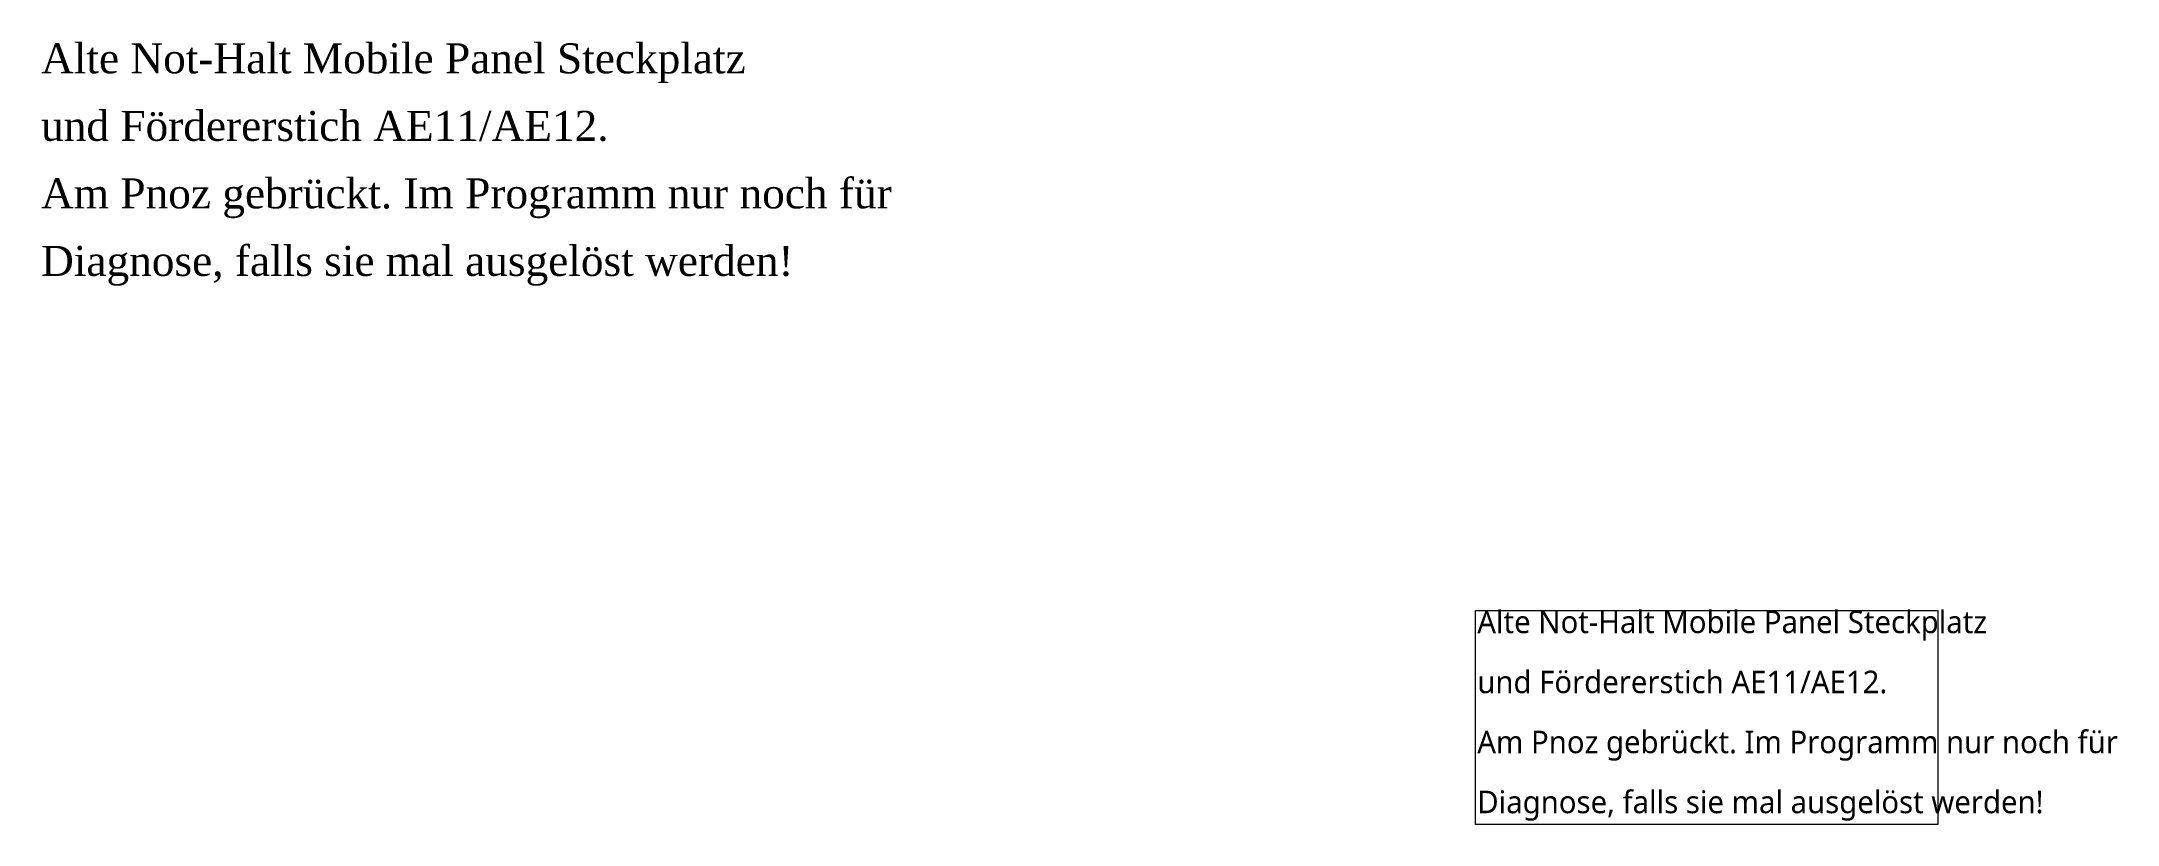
# Model space of a CAD drawing. Extents: x 0 to 1107, y 307 to 724.
import ezdxf

# ---------------------------------------------------------------- set-up
doc = ezdxf.new("R2010")
doc.units = 0
doc.layers.get('0').update_dxf_attribs({"lineweight": 0})
doc.styles.add('Segoe UI', font='Segoe UI.ttf')
doc.styles.add('Times New Roman', font='Times New Roman.ttf')

msp = doc.modelspace()

# ---------------------------------------------------------------- linework, layer by layer
at = {"true_color": 0x000000}
msp.add_lwpolyline([(765, 421), (1011.6875, 421), (1011.6875, 307), (765, 307), (765, 421)], dxfattribs=at)

# ---------------------------------------------------------------- texts
for s, height, style, p in [('Alte Not-Halt Mobile Panel Steckplatz', 16, 'Times New Roman', (0, 707.5)), ('und Fördererstich AE11/AE12.', 16, 'Times New Roman', (0, 671.5)), ('Am Pnoz gebrückt. Im Programm nur noch für', 16, 'Times New Roman', (0, 635.5)), ('Diagnose, falls sie mal ausgelöst werden!', 16, 'Times New Roman', (0, 599.5)), ('Alte Not-Halt Mobile Panel Steckplatz', 12, 'Segoe UI', (766, 409)), ('und Fördererstich AE11/AE12.', 12, 'Segoe UI', (766, 377)), ('Am Pnoz gebrückt. Im Programm nur noch für', 12, 'Segoe UI', (766, 345)), ('Diagnose, falls sie mal ausgelöst werden!', 12, 'Segoe UI', (766, 313))]:
    msp.add_text(s, height=height, dxfattribs=dict(at, style=style)).set_placement(p)

doc.saveas('drawing.dxf')
